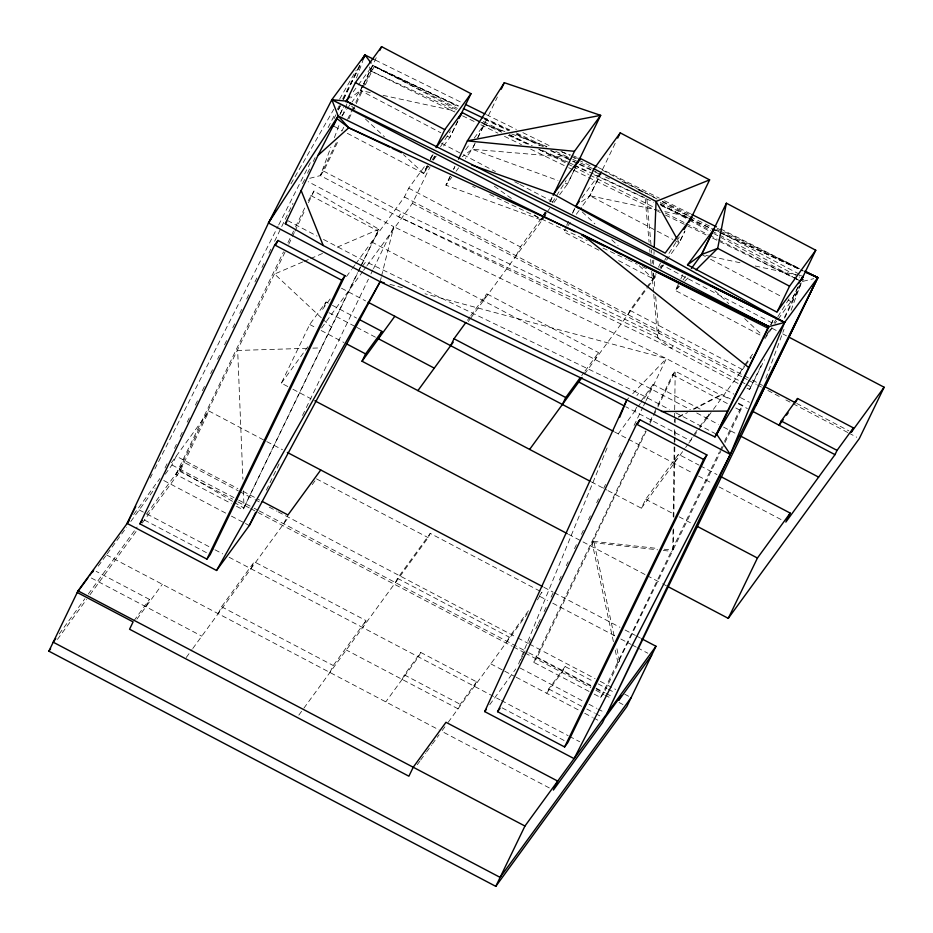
<?xml version="1.0" encoding="UTF-8"?>
<svg xmlns="http://www.w3.org/2000/svg" width="933" height="933" viewBox="0 0 933 933"><rect width="100%" height="100%" fill="white"/><g stroke="black" fill="none" stroke-linecap="round" stroke-linejoin="round"><path stroke-width="0.7" stroke-dasharray="4.67 3.5" d="M673.043 529.816L672.763 550.167L664.214 549.222M673.218 516.73L674.221 444.026M674.232 442.569L674.431 428.025M674.512 422.206L674.559 419.302M674.571 417.891L675.212 371.136L720.999 395.23L721.652 394.332L730.399 398.939M615.22 650.138L617.973 662.885L673.404 549.28L673.684 528.918M673.848 517.29L674.862 443.128M674.886 441.682L674.944 437.309M674.967 435.863L675.06 428.585M675.142 422.777L675.2 418.416L685.522 413.062M618.544 260.575L653.018 278.722L653.24 272.996M653.578 264.412L653.753 260.109M653.975 254.394L654.091 251.525M380.139 281.731L381.189 277.498M381.539 276.086L393.761 226.719L308.205 181.702M309.709 178.32L320.369 175.602L330.888 147.134M334.399 137.652L339.414 124.101M342.423 115.96L346.936 103.761M356.464 78.01L362.984 60.388M765.853 378.378L784.023 329.337M791.079 310.269L801.68 281.661L784.093 318.036M518.573 663.946L608.013 445.729M639.28 265.753L653.018 278.722L655.456 273.591M658.488 267.188L661.52 260.785M678.396 284.075L675.364 290.478L764.745 337.513M680.822 278.967L683.248 273.847M770.763 324.789L773.177 319.692M285.078 251.98L179.194 469.917L175.917 474.407L231.349 503.587M288.775 244.201L291.854 237.717M292.461 236.422L294.315 232.527M294.933 231.232L305.394 209.19M308.473 202.706L314.013 191.032L378.891 229.273L361.188 265.882M544.965 212.188L543.741 214.765L545.047 212.153M549.875 201.878L553.561 194.157M566.693 225.25L568.535 221.389M572.815 212.374L575.883 205.936M427.209 165.899L423.605 173.445L346.983 133.127M430.206 159.613L432.609 154.575M450.149 176.407L445.951 185.201L541.292 219.92L542.983 217.599M453.741 168.873L454.942 166.366M340.265 113.768L343.297 107.447M165.001 468.004L168.185 461.45M174.494 448.353L176.395 444.411M180.197 436.551L183.416 429.973M187.171 422.136L190.402 415.558M195.405 405.097L198.577 398.543M202.379 390.682L205.54 384.128M210.613 373.643L212.514 369.713M217.576 359.228L219.477 355.298M224.55 344.813L227.722 338.259M232.784 327.775L234.684 323.844M239.758 313.36L241.659 309.429M246.72 298.945L249.892 292.391M254.954 281.906L256.855 277.976M261.928 267.491L263.829 263.561M268.902 253.076L270.803 249.146M274.605 241.285L292.974 203.277M302.479 183.614L304.671 179.533M338.329 110.036L340.23 106.105M343.402 99.551L359.905 65.462M339.822 114.817L343.566 107.085M165.246 474.209L171.964 464.996L176.244 456.155L237.88 488.6M362.914 85.3L360.418 90.454L351.974 102.059M363.543 84.017L377.235 55.665M175.917 474.407L283.515 251.828M287.947 242.662L294.91 228.258M295.539 226.952L305.674 205.995M308.205 200.758L314.013 191.032M738.015 383.405L671.34 348.324L398.578 216.759L320.369 175.602L337.431 140.312M341.851 131.156L343.752 127.238M347.543 119.389L353.222 107.622M355.753 102.397L370.926 71.025L374.203 66.523L458.36 105.861M320.369 175.602L323.646 171.112L338.807 139.728M348.919 118.818L352.079 112.275M352.709 110.969L362.82 90.058M365.351 84.833L374.203 66.523L458.301 106.689M142.224 523.086L179.906 471.387L209.062 411.08L265.497 440.947M145.945 606.753L149.49 599.418L96.157 571.358M287.796 386.554L281.358 383.171L309.721 324.497L326.095 302.024L331.18 304.694M326.095 302.024L322.55 309.359L331.565 296.997M236.504 506.292L242.953 509.686L357.514 272.704M358.155 271.386L360.045 267.468M360.686 266.15L378.891 229.273L334.772 248.201M360.558 267.188L242.953 509.686M355.73 263.841L404.444 196.991L408.712 188.163L425.518 165.118M266.418 490.14L280.355 461.31M302.525 415.442L305.697 408.887M306.327 407.581L368.418 279.142M370.949 273.905L372.85 269.964M373.492 268.657L393.761 226.719L666.384 358.587L734.061 394.204M427.337 165.712L423.605 173.445L403.488 154.621M430.451 159.275L432.947 154.12M366.996 265.672L412.386 203.394L430.09 166.762M433.25 160.219L435.151 156.301M218.182 613.681L221.541 606.742L254.289 561.806L366.028 620.597L362.669 627.524M457.905 120.742L449.811 137.489L442.195 147.927M250.942 568.733L254.289 561.806M450.359 176.08L445.951 185.201L451.864 177.083M453.508 169.573L454.768 166.96M283.702 523.786L287.97 514.958M474.675 144.032L472.156 149.245L465.392 158.528M477.836 137.501L497.382 97.055M483.422 300.741L486.769 293.802L598.496 352.604L595.149 359.532M516.171 255.794L520.451 246.953L543.123 215.838M550.05 201.796L553.176 195.324M329.909 672.471L333.268 665.544L366.028 620.597M574.378 169.724L567.497 183.964L558.202 196.723M572.5 213.342L574.401 209.412M395.429 582.589L397.481 578.332L430.241 533.396L540.685 591.51M615.174 143.332L589.843 195.72L582.239 206.158M303.878 708.194L428.189 537.641L430.241 533.396M402.158 679.399L404.339 674.897L420.713 652.424L476.576 681.825L474.407 686.326M420.713 652.424L418.532 656.925L385.784 701.873M627.909 314.584L629.962 310.339L645.916 288.437M661.17 268.587L662.722 265.392L774.448 324.194M666.547 260.155L679.224 242.767L684.927 230.976M476.576 681.825L460.202 704.287L458.021 708.8L346.295 649.998M507.155 641.379L509.208 637.134L528.533 610.625M537.396 599.896L541.968 592.187L538.609 596.793M634.638 411.406L636.807 406.893M700.17 409.144L653.193 384.419L651.012 388.933L641.181 402.415M520.637 660.086L522.538 656.156M523.168 654.838L525.069 650.907M528.871 643.047L532.043 636.493M535.845 628.62L537.746 624.69M538.376 623.384L540.277 619.454M544.079 611.582L547.251 605.027M551.053 597.167L554.214 590.612M559.287 580.128L561.188 576.186M566.261 565.701L568.162 561.771M574.495 548.662L576.396 544.732M581.469 534.247L583.37 530.306M588.443 519.821L590.344 515.891M596.677 502.782L598.578 498.852M603.651 488.367L605.552 484.425M618.859 456.902L620.76 452.971M634.067 425.448L642.93 407.091M643.572 405.785L645.473 401.843M646.102 400.537L666.384 358.587L425.04 293.79M589.038 691.423L533.606 662.255L645.426 430.929M649.846 421.786L653.636 413.949M654.266 412.631L672.588 374.739L675.212 371.136L656.867 409.097M646.114 431.349L592.956 541.292L657.089 548.429M649.904 423.489L653.065 416.946M653.706 415.64L656.237 410.403M533.606 662.255L536.872 657.753L593.61 540.405L614.637 638.114M565.095 666.512L548.709 688.974L546.645 693.254L563.019 670.78L565.095 666.512L593.026 681.207M607.978 490.641L641.368 508.217L645.706 499.237L678.454 454.301L699.004 465.112M674.127 463.269L678.454 454.301M692.134 437.425L690.502 440.796L625.751 406.73M706.876 418.334L709.057 413.82L699.225 427.302M739.636 373.387L744.207 365.678M770.95 324.684L773.434 319.553M764.838 338.807L773.935 325.255M797.773 287.446L790.951 301.557L777.434 320.112M594.193 694.14L600.642 697.522L719.413 451.84M720.043 450.522L721.944 446.604M724.463 441.379L739.624 410.019L742.901 405.517L737.91 402.893M746.995 388.128L749.561 389.481L762.121 363.497M749.561 389.481L764.524 359.765M784.618 318.188L803.453 279.224M600.642 697.522L603.919 693.032L619.512 660.774L616.468 646.604M673.404 549.28L720.789 451.257M721.419 449.951L742.901 405.517M307.528 173.188L310.059 167.987M313.22 161.491L315.109 157.595M334.049 118.631L335.95 114.724M338.469 109.534L340.37 105.639M343.519 99.143L359.94 65.357M798.368 286.384L790.951 301.557L788.397 300.216M601.773 171.427L589.843 195.72L580.536 202.531M674.116 240.073L679.224 242.767L684.834 231.314M457.811 121.243L449.811 137.489L447.257 136.148M475.224 143.006L472.156 149.245L462.313 156.744M477.684 138.014L484.449 124.287L504.94 131.588M575.673 167.322L567.497 183.964L564.768 182.973M362.902 85.428L360.418 90.454L350.656 97.848M363.532 84.18L372.838 65.333L458.15 106.059M150.225 478.011L152.207 474.127M154.843 468.937L278.034 226.264M278.687 224.97L310.316 162.68M328.101 127.634L334.69 114.666M337.314 109.476L339.297 105.581M342.586 99.096L359.718 65.357M290.979 183.813L333.792 109.289M339.589 99.178L356.278 70.127M543.612 216.223L541.292 219.92L534.247 214.858M544.394 214.998L545.945 212.537M552.149 202.683L566.109 180.524M653.018 278.722L656.109 273.801M659.981 267.666L661.532 265.205M664.623 260.295L679.317 236.959M767.066 333.839L770.145 328.941M774.005 322.818L777.084 317.908M777.854 316.684L790.193 297.091M428.224 166.132L423.605 173.445L428.679 166.482M432.084 160.033L435.163 155.158M440.551 146.633L450.569 130.783M341.828 115.972L347.741 107.855M348.592 106.689L351.123 103.213M133.699 514.48L159.928 478.489M171.38 462.78L209.062 411.08M98.268 566.121L105.639 556.01M107.295 553.724L126.608 527.227M130.807 521.465L155.17 488.041M59.211 633.962L84.903 598.718M88.332 594.018L137.139 527.04M146.563 514.118L184.244 462.418L238.335 490.886M57.438 639.42L86.559 599.464M89.988 594.764L137.081 530.142M430.556 158.202L433.075 154.738M346.493 276.518L351.531 269.602M352.371 268.447L354.89 264.984M433.752 159.531L436.282 156.044M362.54 266.197L365.818 261.707L638.592 393.26L669.358 409.459M673.125 345.886L671.34 348.324L657.672 337.758L659.176 335.693L401.855 212.269L398.578 216.759L657.672 337.758L739.799 380.967M281.358 383.171L307.902 346.749M321.605 327.95L362.715 271.55M363.567 270.372L366.133 266.85M456.097 171.287L458.628 167.812M133.92 620.772L149.49 599.418M136.929 619.115L162.319 584.28M186.25 657.497L191.976 649.636M192.793 648.505L288.74 516.87M312.252 484.612L315.611 479.994M543.962 214.695L545.642 212.386M467.456 320.311L469.975 316.847M470.815 315.704L486.769 293.802M543.822 216.444L546.365 212.957M547.204 211.803L549.747 208.327M553.969 202.519L557.351 197.878M468.296 321.477L469.975 319.179M470.815 318.025L547.251 213.156M567.019 227.046L563.637 231.676L600.665 251.164M567.859 225.879L570.401 222.404M576.314 214.287L581.387 207.324M298.84 715.11L303.038 709.348M581.702 375.649L584.221 372.185M585.061 371.042L598.496 352.604M646.756 287.294L656.4 274.08M660.634 268.272L663.165 264.797M584.501 374.145L647.222 288.087M648.062 286.932L657.298 274.255M678.746 285.836L675.364 290.478L679.492 286.373M682.979 280.04L685.51 276.553M636.947 395.51L638.592 393.26M640.913 401.283L653.193 384.419M618.252 433.868L637.087 408.036M637.915 406.905L640.365 403.534M417.284 764.687L419.803 761.235M420.643 760.08L425.681 753.164M426.521 752.01L431.571 745.094M432.411 743.951L439.128 734.726M444.924 726.772L441.647 731.274L550.808 788.712M448.202 722.282L527.32 613.727M613.401 641.647L592.058 542.516L593.61 540.405M489.743 704.672L515.786 668.949M694.315 434.043L698.409 428.434M745.047 364.523L752.604 354.155M765.596 336.358L771.929 327.646M774.891 323.599L776.583 321.279M641.368 508.217L684.764 448.668M685.592 447.537L688.041 444.166M688.857 443.047L692.962 437.425M693.779 436.306L697.872 430.684M698.689 429.565L712.614 410.462M713.43 409.342L744.674 366.471M745.514 365.316L751.392 357.246M617.973 662.885L619.512 660.774M353.164 91.889L357.444 86.116M358.295 84.961L372.838 65.333L457.03 109.802M465.637 149.688L469.905 143.915M474.186 138.142L484.449 124.287L501.651 132.206M581.865 197.866L599.826 173.62M626.778 399.93L628.76 397.866M632.714 393.726L666.384 358.587M684.659 281.23L688.787 277.124M693.266 409.051L721.652 394.332M678.431 417.296L687.458 412.619M693.907 409.272L720.999 395.23M302.689 261.975L274.617 274.022L322.013 318.433M304.03 261.403L309.371 259.106M310.712 258.534L322.736 253.368M803.021 281.334L813.751 278.675M307.097 348.312L237.67 350.458L242.895 479.224M312.882 348.137L321.558 347.869M568.559 157.385L472.156 149.245L557.957 180.489M574.32 157.875L580.069 158.365M592.058 542.516L657.613 549.805M663.316 550.447L671.865 551.391M659.153 210.415L589.843 195.72L672.845 239.396M664.809 211.616L691.691 217.319M705.815 255.432L710.048 256.33M711.459 256.633L741.129 262.978M755.264 265.998L797.657 275.06M799.068 275.363L801.89 275.97M370.308 92.6L360.418 90.454L440.866 132.789M383.02 95.353L455.071 110.969M389.959 284.367L402.589 287.761M511.774 134.025L548.651 147.169M560.943 151.543L570.506 154.96M571.871 155.438L578.705 157.875M508.263 135.25L528.101 144.382M538.679 149.245L566.459 162.027M574.401 165.689L588.945 172.383M594.239 174.809L653.765 202.204M661.695 205.855L688.157 218.03M689.475 218.637L718.573 232.037M719.903 232.644L803.231 270.99L719.949 232.445M369.433 67.013L370.926 71.025L455.537 110.152M481.976 122.386L501.802 131.553M509.733 135.227L532.218 145.618M542.784 150.505L567.905 162.12M569.235 162.739L573.2 164.57M574.518 165.188L644.586 197.586M660.459 204.922L688.216 217.762M689.534 218.38L718.62 231.827M483.352 117.535L510.969 130.445M516.229 132.894L546.47 147.029M555.671 151.333L571.462 158.715M572.769 159.321L579.346 162.4M580.664 163.007L592.502 168.546M638.522 190.052L646.417 193.737M472.588 186.355L475.224 187.603M489.708 194.461L587.172 240.586M602.975 248.073L626.684 259.292M628.002 259.91L637.216 264.272M642.487 266.768L646.441 268.634M484.402 118.584L509.336 130.48M517.209 134.247L543.461 146.773M551.333 150.528L574.961 161.806M580.209 164.313L590.717 169.316M592.023 169.946L601.214 174.331M660.272 202.519L689.149 216.304M690.467 216.923L711.471 226.952M716.719 229.46L719.343 230.708M720.649 231.337L799.406 268.914M484.589 119.237L508.24 130.538M516.124 134.294L539.787 145.595M550.295 150.61L577.889 163.788M579.206 164.418L593.668 171.322M594.974 171.952L600.234 174.459M605.494 176.967L609.436 178.856M370.926 71.025L454.721 111.995M462.57 115.832L475.667 122.235M480.903 124.8L497.919 133.127M504.473 136.323L521.489 144.65M530.655 149.128L567.311 167.054M568.629 167.695L572.547 169.619M573.865 170.261L656.342 210.59M657.66 211.231L660.272 212.514M665.509 215.08L686.455 225.319M687.773 225.961L706.094 234.918M712.649 238.125L795.126 278.454M796.444 279.095L800.374 281.02M375.428 60.109L461.555 102.467M486.338 114.666L516.357 129.419M522.877 132.638L551.59 146.749M562.028 151.892L569.853 155.741M571.159 156.382L590.729 166.004M622.054 181.41L627.268 183.976M628.574 184.617L657.275 198.741M662.5 201.306L689.907 214.788M717.302 228.27L799.511 268.704M598.263 167.485L659.304 198.134M664.506 200.747L690.478 213.785M720.358 228.783L799.593 268.564M374.203 66.523L457.357 108.38M483.341 121.453L504.135 131.915M509.325 134.527L531.413 145.653M539.216 149.572L566.494 163.298M567.8 163.963L571.696 165.922M572.99 166.575L588.583 174.424M589.889 175.077L654.849 207.767M665.252 213.004L684.74 222.812M686.035 223.465L708.124 234.58M709.43 235.233L717.22 239.151M718.515 239.816L792.584 277.078M793.878 277.742L797.785 279.702M660.389 203.93L687.446 218.182M688.741 218.858L710.654 230.393M711.937 231.069L718.387 234.463M719.67 235.139L799.593 277.194M701.569 254.522L705.406 256.54M710.514 259.222L782.017 296.857M441.472 143.215L462.022 154.027M463.304 154.703L495.411 171.602M514.678 181.737L518.526 183.766M519.809 184.442L553.199 202.018M772.396 328.439L776.244 330.469M782.67 333.851L786.519 335.88M334.224 126.41L341.875 130.445M408.712 188.163L520.451 246.953M629.962 310.339L741.688 369.13M404.444 196.991L751.065 379.393M752.336 380.069L762.494 385.411M796.77 403.453L848.832 430.848M412.386 203.394L742.097 376.897M743.391 377.585L747.251 379.614M748.534 380.291L756.266 384.361M757.549 385.037L761.421 387.067M767.859 390.461L780.734 397.236M785.889 399.942L847.712 432.48M848.995 433.157L856.727 437.227M741.07 381.644L744.919 383.673M746.202 384.338L751.333 387.043M323.646 171.112L401.855 212.269M740.44 397.563L749.386 402.263M723.262 395.86L729.606 399.196M738.493 403.872L747.38 408.549M672.588 374.739L728.032 403.907M735.764 407.978L739.624 410.019M310.736 195.522L377.772 230.801M371.684 241.939L690.373 409.645M696.718 412.981L718.433 424.41M723.576 427.116L737.7 434.545M675.772 412.829L716.801 434.416M287.609 220.55L317.092 236.061M323.506 239.443L365.818 261.707M700.286 465.789L716.987 474.57M341.466 288.215L365.596 300.916M614.45 431.874L627.139 438.545M628.41 439.221L693.382 473.404M698.525 476.11L712.649 483.551M719.075 486.921L781.994 520.043M332.44 305.359L356.569 318.06M328.906 312.695L355.566 326.725M356.838 327.39L377.142 338.084M645.706 499.237L673.953 514.106M679.096 516.812L693.219 524.241M309.721 324.497L316.065 327.833M321.15 330.504L343.997 342.539M591.277 481.86L606.695 489.965M292.95 389.271L310.981 398.753M568.57 534.306L645.846 574.973M647.129 575.649L661.299 583.113M662.593 583.79L666.454 585.819M266.791 441.624L282.477 449.706M543.927 587.3L552.942 592.035M554.237 592.712L619.92 627.279M625.075 629.997L635.373 635.42M636.668 636.096L640.528 638.125M316.45 478.851L428.189 537.641M539.915 596.444L547.624 600.49M552.756 603.196L615.687 636.306M620.818 639.012L631.093 644.423M632.387 645.1L636.236 647.129M637.519 647.805L647.794 653.205M243.023 491.306L259.712 500.088M239.629 491.563L253.788 499.015M255.082 499.691L260.237 502.409M269.252 507.155L276.973 511.214M278.267 511.89L516.532 637.286M517.827 637.962L528.125 643.385M529.419 644.062L595.102 678.629M600.257 681.335L615.71 689.464M624.725 694.21L628.585 696.251M397.481 578.332L509.208 637.134M598.1 683.877L606.986 688.554M608.258 689.219L614.602 692.566M171.964 464.996L237.46 499.458M238.743 500.135L252.878 507.575M254.161 508.24L258.009 510.269M259.292 510.946L527.472 652.074M528.743 652.738L590.962 685.475M596.035 688.146L604.922 692.822M606.193 693.499L612.538 696.834M536.872 657.753L591.021 686.245M596.175 688.962L603.919 693.032M179.906 471.387L232.714 499.178M237.868 501.896L249.449 507.995M250.744 508.672L512.194 646.254M513.488 646.931L523.786 652.354M525.081 653.03L590.764 687.598M595.919 690.315L603.639 694.374M604.934 695.05L611.372 698.444M619.104 702.514L622.964 704.543M163.753 480.507L226.322 513.43M231.431 516.124L244.201 522.842M245.484 523.518L249.309 525.524M520.019 667.981L583.86 701.581M588.968 704.263L596.63 708.299M597.913 708.975L604.292 712.334M548.709 688.974L581.726 706.351M586.799 709.022L594.414 713.034M595.686 713.698L602.042 717.045M490.781 663.853L503.482 670.535M504.741 671.2L514.899 676.553M516.171 677.218L579.661 710.619M584.734 713.29L592.35 717.302M593.621 717.967L598.706 720.649M139.215 509.943L145.63 513.313M146.913 513.99L213.692 549.129M214.987 549.805L222.684 553.864M229.11 557.246L500.088 699.843M501.371 700.52L568.15 735.659M569.433 736.335L579.708 741.747M502.129 707.867L565.305 741.117M144.452 520.031L207.616 553.281M404.339 674.897L460.202 704.287M221.541 606.742L333.268 665.544M106.455 554.878L439.105 729.933M91.341 578.017L201.808 636.143M602.391 170.156L657.252 199.126M662.348 201.82L689.137 215.966M715.284 229.775L721.664 233.145M722.935 233.821L800.747 274.92M480.728 122.328L484.449 124.287M660.214 204.175L688.251 219.535M689.522 220.235L708.637 230.696M713.733 233.495L792.758 276.774M794.03 277.474L797.855 279.562M179.194 469.917L232.842 501.546M234.09 502.281L244.073 508.158L243.361 490.805M494.327 186.203L513.115 199.697M351.613 106.082L355.846 110.047M365.374 118.957L384.431 136.789M323.063 319.424L331.495 327.32M715.005 290.758L728.766 303.691M744.639 318.608L761.573 334.527M582.215 211.919L594.904 223.885M611.803 239.839L618.147 245.822M677.825 240.259L679.224 242.767M646.942 199.534L650.977 244.434M651.491 250.231L651.759 253.135M652.4 260.377L652.668 263.269M653.578 273.416L655.013 289.347M655.666 296.589L659.176 335.693M645.181 198.694L649.088 242.148M649.73 249.391L649.998 252.295M650.651 259.537L651.036 263.876M651.689 271.118L653.636 292.845M653.765 294.303L657.672 337.758M543.134 216.059L541.292 219.92L543.169 216.036"/><path stroke-width="1.4" d="M654.255 247.233L656.062 201.446L594.029 168.803L575.673 206.788M801.505 279.748L815.769 250.242L726.375 203.196L717.687 248.365L696.006 269.94M363.987 57.683L364.99 54.965L374.121 59.467M757.783 400.175L755.765 405.622L817.775 277.684L804.794 271.165M619.605 417.436L626.778 399.93L380.139 281.731L268.482 222.975L331.845 99.703L364.99 54.965L371.089 63.036M805.972 272.051L817.775 277.684L730.306 454.406L574.087 758.622L484.705 711.587L626.778 399.93L730.306 454.406L606.847 713.675L817.775 277.684L806.03 271.911M714.97 436.936L784.63 322.421L331.845 99.703L768.92 326.608L716.801 434.416L730.306 454.406L784.63 322.421L346.318 101.126L331.845 99.703L338.166 115.96L317.99 155.414L285.3 223.722L323.215 245.496L362.54 266.197L714.97 436.936L767.812 328.124L768.92 326.608L784.63 322.421L817.775 277.684L805.879 272.179L817.775 277.684M384.349 282.862L380.139 281.731L249.309 525.524L216.549 570.471L127.168 523.436L268.482 222.975L275.736 210.345M641.822 638.802L655.981 646.266L626.824 706.573L495.796 886.35L48.878 651.164L78.034 590.846L129.419 520.346M92.437 572.465L93.615 570.016L89.521 575.638M363.089 58.907L364.99 54.965L362.086 60.027M139.88 523.845L274.699 244.959L277.976 240.469L345.012 275.748L210.193 554.634L206.916 559.124L139.88 523.845L142.341 520.474M276.075 244.399L277.976 240.469M333.104 126.422L338.166 115.96L575.148 231.851M346.05 101.93L355.391 82.605L381.597 46.65L470.978 93.685L459.153 118.164M379.731 50.51L381.597 46.65M206.916 559.124L341.735 280.238L345.012 275.748M249.309 525.524L255.642 512.427M436.061 147.682L444.773 129.64L470.978 93.685M458.546 159.146L467.363 140.895L504.321 82.699L600.665 115.354L577.504 163.252M589.994 481.183L362.039 361.223L365.584 353.899L381.959 331.425L359.112 319.401M381.959 331.425L378.413 338.749L434.288 368.15M501.173 89.23L504.321 82.699M450.662 345.676L454.009 338.749L465.777 322.608M553.176 195.324L574.46 151.309L600.665 115.354L467.363 140.895L574.46 151.309M617.704 138.084L620.235 132.848L709.616 179.882L689.359 221.797M562.389 404.479L565.748 397.54L580.023 377.947M691.423 268.436L701.569 254.522L726.375 203.196M497.569 711.692L636.563 424.177L639.828 419.675L706.876 454.954L567.882 742.47L564.605 746.96L497.569 711.692L500.03 708.322M637.939 423.605L639.828 419.675M495.796 886.35L524.952 826.032L655.981 646.266M564.605 746.96L703.599 459.456L706.876 454.954M777.154 311.855L789.563 286.198L815.769 250.242M789.085 337.221L884.122 387.242L851.362 432.177L853.427 427.909L797.563 398.508L781.189 420.981L779.125 425.25L783.219 419.64M796.012 401.715L797.563 398.508M667.736 586.495L728.276 618.357L757.433 558.039L790.193 513.092L720.836 476.6M790.193 513.092L785.854 522.072L834.988 454.651L837.053 450.382L853.427 427.909M884.122 387.242L859.305 438.58L728.276 618.357M363.73 57.566L364.99 54.965L363.007 58.861M801.447 280.063L803.301 276.261L776.781 312.054L687.493 264.89L714.013 229.11L701.569 254.522L687.493 264.89M690.443 219.861L691.691 217.319L665.171 253.1L575.883 205.936L579.3 201.33M460.89 115.004L462.127 112.496L479.492 121.675M578.18 162.202L580.069 158.365L596.957 166.832M127.168 523.436L135.74 506.561M216.549 570.471L380.139 281.731M574.646 166.984L580.069 158.365L553.561 194.157L471.597 164.954M683.959 229.6L687.05 224.678M688.589 222.229L691.691 217.319M798.671 283.62L803.301 276.261M458.278 118.596L462.127 112.496L436.469 147.134M268.482 222.975L338.166 115.96L348.779 127.774L389.609 147.087M285.3 223.722L286.839 221.599M87.889 577.889L77.241 592.49L133.104 621.891L129.559 629.227L408.887 776.209L413.226 767.241L445.986 722.294L557.712 781.096L553.374 790.064L602.508 722.655L604.572 718.375L620.958 695.901L618.894 700.182L651.642 655.234M55.782 638.662L53.216 642.196L500.135 877.382L631.163 697.604M48.878 651.164L50.592 648.82M362.039 361.223L394.799 316.287M320.73 470.01L287.97 514.958L262.278 501.441M417.902 390.624L453.181 342.224M594.029 168.803L620.235 132.848M529.629 449.414L582.04 377.515M484.705 711.587L486.385 709.278M786.496 415.138L788.128 412.899M349.735 96.507L346.318 101.126L352.697 104.496M317.99 155.414L348.779 127.774L582.262 234.591L768.92 326.608L741.269 313.511M709.616 179.882L656.062 201.446L677.125 239M701.569 254.522L717.687 248.365L789.563 286.198M661.392 411.488L726.97 411.091M392.245 148.335L401.47 152.697M725.454 306.036L734.679 310.397M463.398 108.555L483.084 117.955M581.691 235.046L603.954 245.939M614.427 251.059L620.97 254.254M627.512 257.461L768.92 326.608M465.462 104.391L485.032 114.024M697.429 279.095L700.03 280.39M710.445 285.556L784.63 322.421L553.561 194.157M691.785 214.438L716.462 226.824M767.812 328.124L582.262 234.591L748.219 367.147M355.391 82.605L444.773 129.64M765.025 386.752L795.499 402.788M781.189 420.981L837.053 450.382M752.465 411.22L834.988 454.651M740.266 435.898L818.614 477.125M578.775 382.005L624.48 406.053M636.563 424.177L703.599 459.456M454.009 338.749L565.748 397.54M274.699 244.959L341.735 280.238M368.138 302.245L613.179 431.198M697.068 526.27L757.433 558.039M346.54 343.869L365.584 353.899M314.841 400.793L567.276 533.629M287.341 452.435L542.644 586.612M78.034 590.846L524.952 826.032M336.51 118.234L348.779 127.774M575.883 205.936L577.994 207.931M301.091 190.379L323.215 245.496"/></g></svg>
